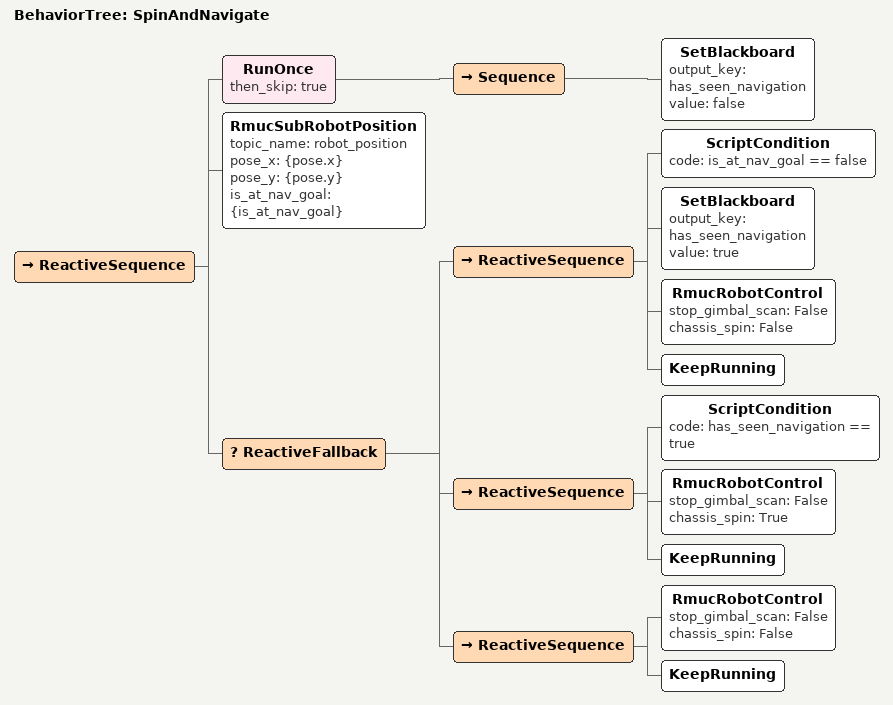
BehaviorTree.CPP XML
<?xml version="1.0" encoding="UTF-8"?>
<root BTCPP_format="4" main_tree_to_execute="SpinAndNavigate">

    <!--
      简易行为树：原地旋转 + 导航停转
      功能：
        - 在 RViz2 中通过 Nav2 Goal 手动设置导航目标点
        - 导航过程中停止底盘旋转 (chassis_spin = False)
        - 开局停在初始位置时不自转
        - 首次经历导航中状态后，到达第一个非初始导航目标才开始正常旋转逻辑
    -->

    <BehaviorTree ID="SpinAndNavigate">
        <ReactiveSequence>

            <!-- 仅初始化一次：启动时还没有经历过真实导航目标 -->
            <RunOnce then_skip="true">
                <Sequence>
                    <SetBlackboard output_key="has_seen_navigation" value="false"/>
                </Sequence>
            </RunOnce>

            <!-- 持续订阅机器人位置与导航到达状态 -->
            <RmucSubRobotPosition topic_name="robot_position"
                                  pose_x="{pose.x}"
                                  pose_y="{pose.y}"
                                  is_at_nav_goal="{is_at_nav_goal}"/>

            <!-- 底盘旋转控制 -->
            <ReactiveFallback>
                <!-- 正在导航中：记录已经离开初始点并停止旋转 -->
                <ReactiveSequence>
                    <ScriptCondition code="is_at_nav_goal == false"/>
                    <SetBlackboard output_key="has_seen_navigation" value="true"/>
                    <RmucRobotControl stop_gimbal_scan="False"
                                      chassis_spin="False"/>
                    <KeepRunning/>
                </ReactiveSequence>

                <!-- 已经经历过导航，且当前到达目标 / 无活动目标 → 底盘旋转 -->
                <ReactiveSequence>
                    <ScriptCondition code="has_seen_navigation == true"/>
                    <RmucRobotControl stop_gimbal_scan="False"
                                      chassis_spin="True"/>
                    <KeepRunning/>
                </ReactiveSequence>

                <!-- 开局初始位置：还未去过任何非初始导航目标，保持不旋转 -->
                <ReactiveSequence>
                    <RmucRobotControl stop_gimbal_scan="False"
                                      chassis_spin="False"/>
                    <KeepRunning/>
                </ReactiveSequence>
            </ReactiveFallback>

        </ReactiveSequence>
    </BehaviorTree>

</root>
